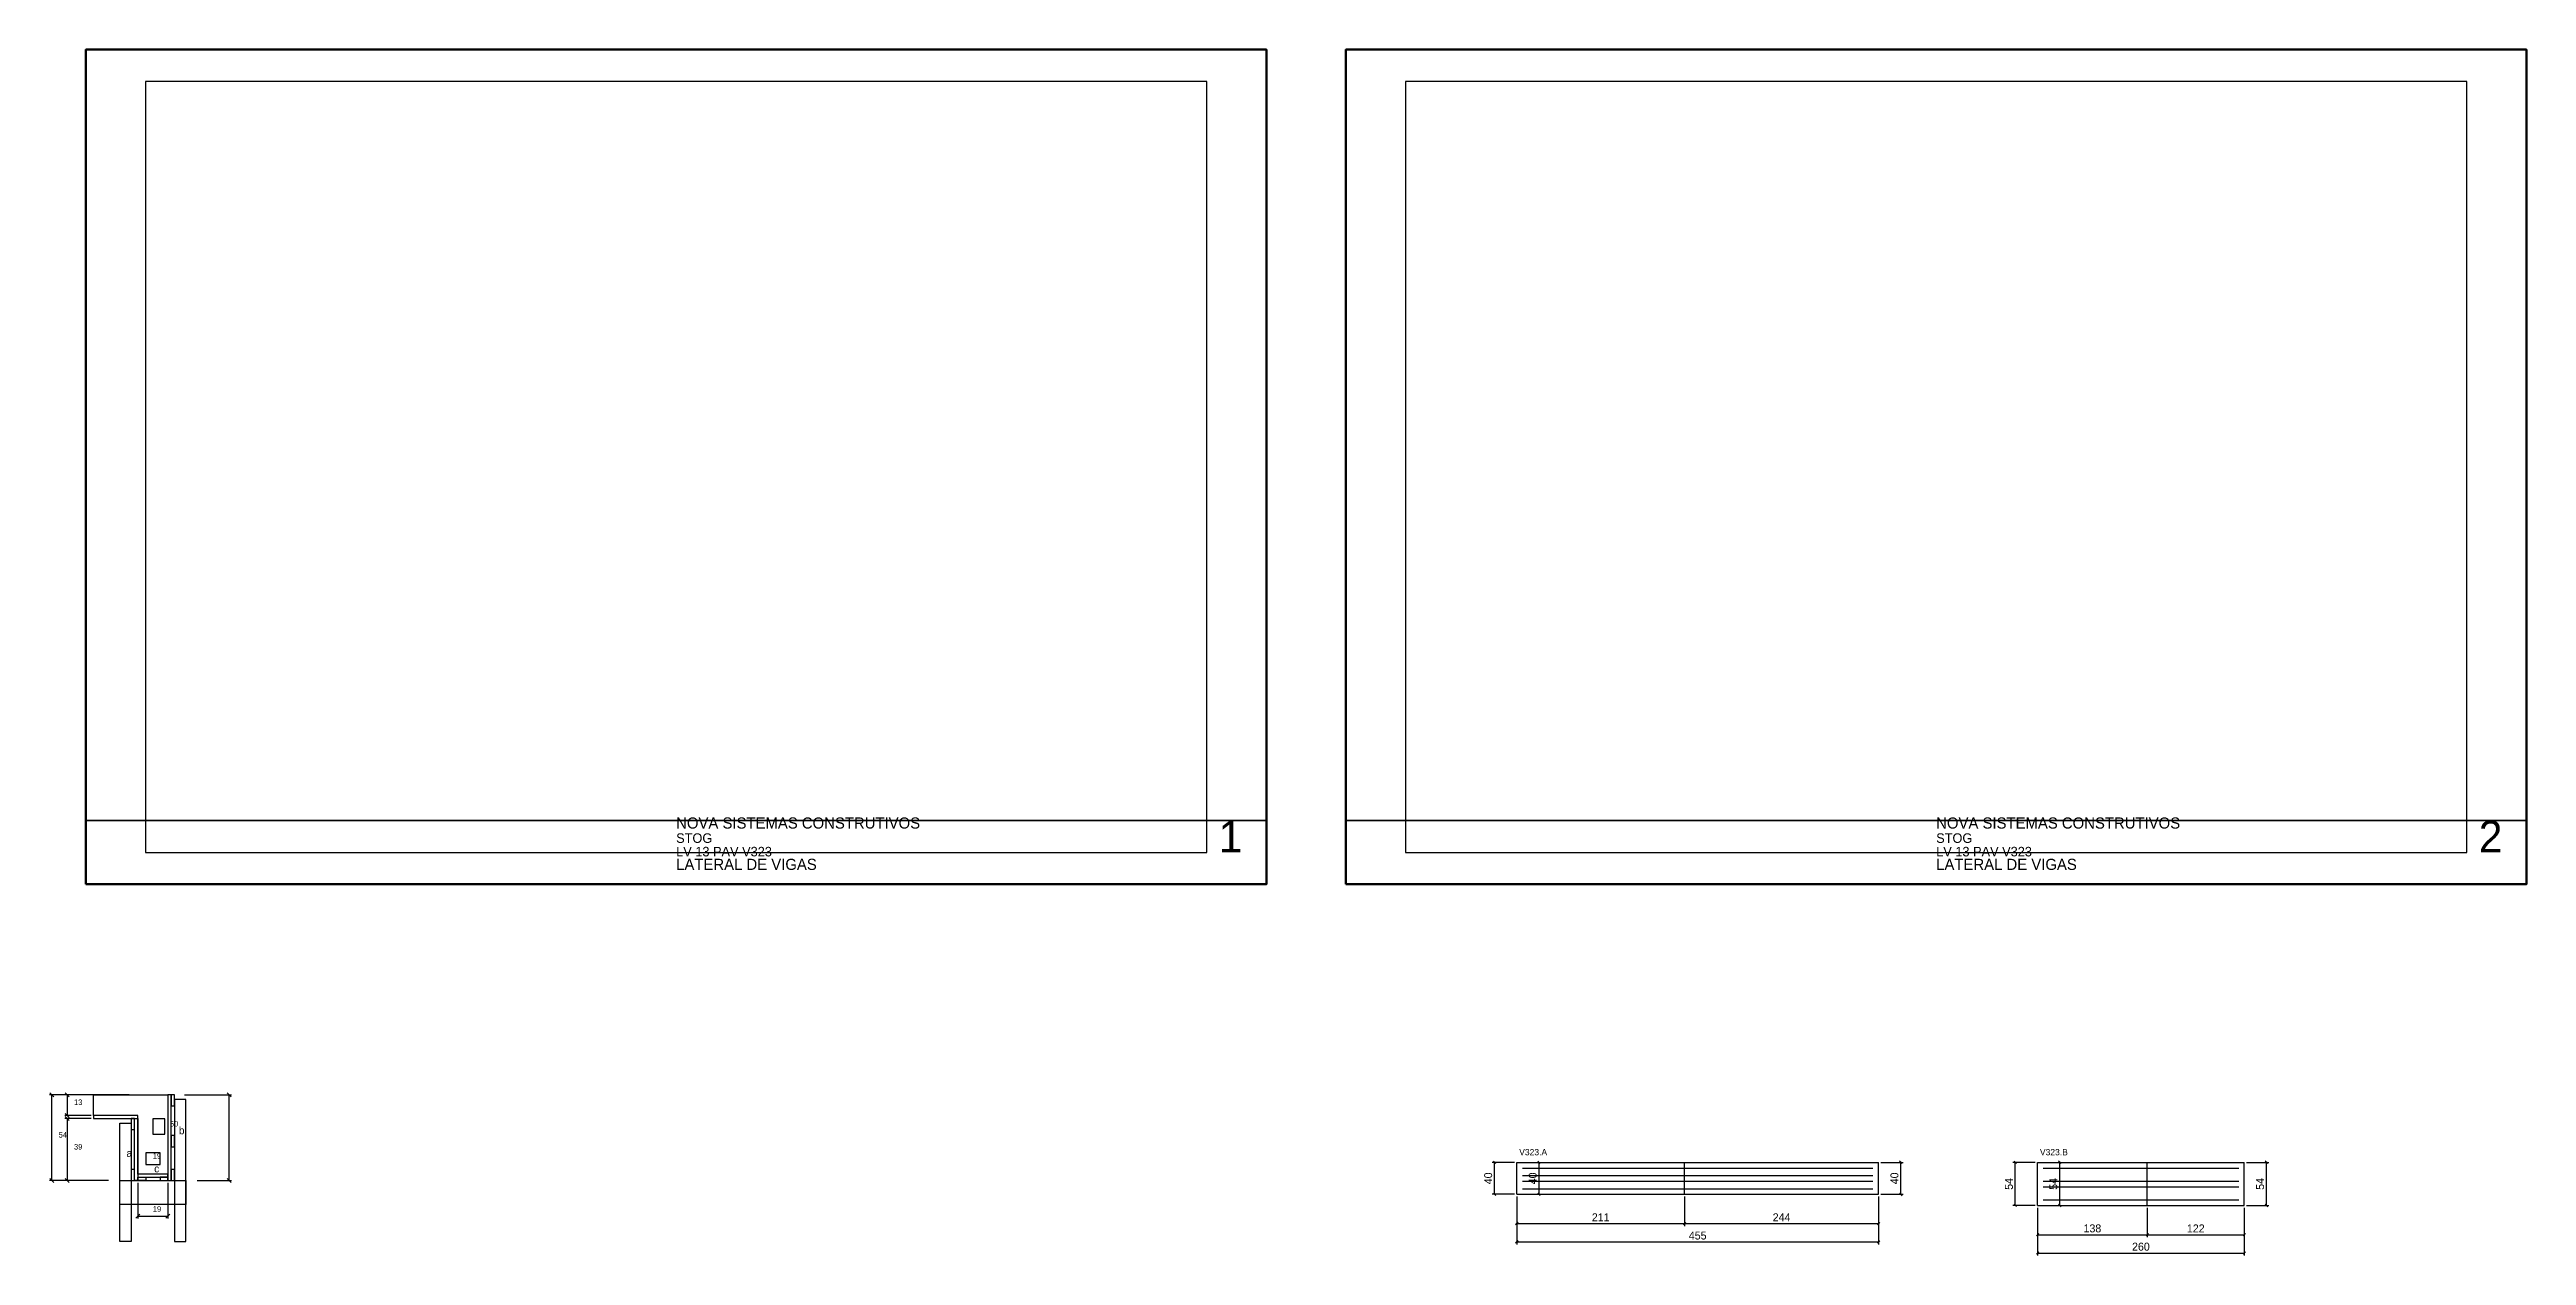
# Model space of a CAD drawing. Extents: x -9000 to 3070, y -267 to 1250.
# Drawn here: x -46 to 3070, y -267 to 1250 of the extents above.
import ezdxf

# ---------------------------------------------------------------- set-up
doc = ezdxf.new("R2010")
doc.units = 0
for name, color, linetype in [('CARIMBO', 255, 'Continuous'), ('CONCRETO', 251, 'Continuous'), ('COTA', 241, 'Continuous'), ('Cota Seção (2x)', 241, 'Continuous'), ('detalhes', 7, 'Continuous'), ('Folhas', 255, 'Continuous'), ('Madeira', 126, 'Continuous'), ('NOMENCLATURA', 7, 'Continuous'), ('Painéis', 200, 'Continuous'), ('SARR_2.2x7', 40, 'Continuous'), ('SARR_3.5x7', 81, 'Continuous')]:
    doc.layers.add(name, color=color, linetype=linetype)
doc.dimstyles.new('PAINEL', dxfattribs={"dimtxt": 10, "dimasz": 3, "dimexe": 3, "dimexo": 3, "dimgap": 3, "dimtad": 1, "dimblk": 'OBLIQUE', "dimblk1": 'OBLIQUE', "dimcen": 2.5, "dimclrd": 4, "dimclre": 4, "dimclrt": 240, "dimazin": 3, "dimtfac": 1, "dimtmove": 0, "dimatfit": 3})

# ---------------------------------------------------------------- blocks, each defined once
blk = doc.blocks.new('_OBLIQUE')
at = {"color": 0, "linetype": 'BYBLOCK'}
blk.add_line((-0.5, -0.5), (0.5, 0.5), dxfattribs=at)

msp = doc.modelspace()

# ---------------------------------------------------------------- linework, layer by layer
at = {"layer": 'CARIMBO', "lineweight": 35}
for p, q in [((0, 280), (1485, 280)), ((1585, 280), (3070, 280))]:
    msp.add_line(p, q, dxfattribs=at)
at = {"layer": 'CONCRETO', "color": 251}
msp.add_lwpolyline([(9.65, -90.75), (9.65, -64.75), (65.25, -64.75), (103.25, -64.75), (103.25, -164.75), (65.25, -164.75), (65.25, -90.75), (9.65, -90.75)], dxfattribs=at)
at = {"layer": 'COTA', "color": 4}
for p, q in [((54.25, -64.75), (-45.727, -64.75)), ((-42.727, -172.75), (-42.727, -64.75)), ((6.65, -64.75), (-26.407, -64.75)), ((6.65, -90.75), (-26.407, -90.75)), ((-23.407, -64.75), (-23.407, -90.75)), ((124.25, -64.75), (183.122, -64.75)), ((180.122, -172.75), (180.122, -64.75)), ((6.65, -94.75), (-26.407, -94.75)), ((-23.407, -94.75), (-23.407, -172.75)), ((28.65, -172.75), (-45.727, -172.75)), ((28.65, -172.75), (-26.407, -172.75)), ((65.25, -175.75), (65.25, -220.477)), ((103.25, -175.75), (103.25, -220.477)), ((139.85, -172.75), (183.122, -172.75)), ((65.25, -217.477), (103.25, -217.477))]:
    msp.add_line(p, q, dxfattribs=at)
at = {"layer": 'COTA'}
for points in [[(-40.227, -67.25), (-45.227, -62.25)], [(-20.907, -67.25), (-25.907, -62.25)], [(182.622, -67.25), (177.622, -62.25)], [(-25.907, -88.25), (-20.907, -93.25)], [(-20.907, -97.25), (-25.907, -92.25)], [(-45.227, -170.25), (-40.227, -175.25)], [(-25.907, -170.25), (-20.907, -175.25)], [(177.622, -170.25), (182.622, -175.25)], [(67.75, -214.977), (62.75, -219.977)], [(100.75, -219.977), (105.75, -214.977)]]:
    msp.add_lwpolyline(points, dxfattribs=at)
at = {"layer": 'Cota Seção (2x)', "color": 180}
for p, q in [((84.25, -95.083), (84.25, -114.417)), ((99.25, -95.083), (84.25, -95.083)), ((84.25, -114.417), (99.25, -114.417)), ((99.25, -114.417), (99.25, -95.083)), ((75.25, -137.75), (75.25, -152.75)), ((93.25, -137.75), (75.25, -137.75)), ((75.25, -152.75), (93.25, -152.75)), ((93.25, -152.75), (93.25, -137.75))]:
    msp.add_line(p, q, dxfattribs=at)
at = {"layer": 'Folhas', "lineweight": 50}
for points in [[(0, 200), (1485, 200), (1485, 1250), (0, 1250)], [(1585, 200), (3070, 200), (3070, 1250), (1585, 1250)]]:
    msp.add_lwpolyline(points, close=True, dxfattribs=at)
at = {"layer": 'Folhas', "lineweight": 25}
for points in [[(75, 240), (1410, 240), (1410, 1210), (75, 1210)], [(1660, 240), (2995, 240), (2995, 1210), (1660, 1210)]]:
    msp.add_lwpolyline(points, close=True, dxfattribs=at)
at = {"layer": 'Madeira', "color": 126}
for points in [[(107.25, -78.75), (111.65, -78.75), (111.65, -64.75), (107.25, -64.75), (107.25, -78.75)], [(56.85, -108.75), (61.25, -108.75), (61.25, -94.75), (56.85, -94.75), (56.85, -108.75)], [(107.25, -130.287), (111.65, -130.287), (111.65, -116.287), (107.25, -116.287), (107.25, -130.287)], [(56.85, -172.75), (61.25, -172.75), (61.25, -158.75), (56.85, -158.75), (56.85, -172.75)], [(65.25, -172.75), (65.25, -168.35), (75.25, -168.35), (75.25, -172.75), (65.25, -172.75)], [(103.25, -172.75), (103.25, -168.35), (93.25, -168.35), (93.25, -172.75), (103.25, -172.75)], [(107.25, -172.75), (111.65, -172.75), (111.65, -158.75), (107.25, -158.75), (107.25, -172.75)]]:
    msp.add_lwpolyline(points, dxfattribs=at)
at = {"layer": 'Painéis'}
for p, q in [((1800, -150), (2011, -150)), ((1800, -190), (1800, -150)), ((2011, -190), (2011, -150)), ((2011, -190), (2011, -150)), ((2011, -150), (2255, -150)), ((2011, -190), (2011, -150)), ((2255, -190), (2255, -150)), ((2455, -150), (2593, -150)), ((2455, -204), (2455, -150)), ((2593, -204), (2593, -150)), ((2593, -204), (2593, -150)), ((2593, -150), (2715, -150)), ((2593, -204), (2593, -150)), ((2715, -204), (2715, -150)), ((1800, -190), (2011, -190)), ((2011, -190), (2255, -190)), ((2455, -204), (2593, -204)), ((2593, -204), (2715, -204))]:
    msp.add_line(p, q, dxfattribs=at)
at = {"layer": 'Painéis', "color": 200}
for points in [[(65.25, -94.75), (65.25, -90.75), (9.65, -90.75), (9.65, -94.75), (65.25, -94.75)], [(107.25, -64.75), (103.25, -64.75), (103.25, -172.75), (107.25, -172.75), (107.25, -64.75)], [(61.25, -94.75), (65.25, -94.75), (65.25, -172.75), (61.25, -172.75), (61.25, -94.75)], [(103.25, -168.35), (103.25, -164.75), (65.25, -164.75), (65.25, -168.35), (103.25, -168.35)]]:
    msp.add_lwpolyline(points, dxfattribs=at)
at = {"layer": 'SARR_2.2x7'}
for points in [[(1807, -157), (2011, -157)], [(1807, -157), (2011, -157)], [(1807, -166.5), (2011, -166.5)], [(1807, -166.5), (2011, -166.5)], [(1807, -173.5), (2011, -173.5)], [(1807, -173.5), (2011, -173.5)], [(1807, -183), (2011, -183)], [(1807, -183), (2011, -183)], [(2011, -157), (2248, -157)], [(2011, -157), (2248, -157)], [(2011, -166.5), (2248, -166.5)], [(2011, -166.5), (2248, -166.5)], [(2011, -173.5), (2248, -173.5)], [(2011, -173.5), (2248, -173.5)], [(2011, -183), (2248, -183)], [(2011, -183), (2248, -183)], [(2462, -157), (2593, -157)], [(2462, -157), (2593, -157)], [(2462, -173.5), (2593, -173.5)], [(2462, -173.5), (2593, -173.5)], [(2462, -180.5), (2593, -180.5)], [(2462, -180.5), (2593, -180.5)], [(2593, -157), (2708, -157)], [(2593, -157), (2708, -157)], [(2593, -173.5), (2708, -173.5)], [(2593, -173.5), (2708, -173.5)], [(2593, -180.5), (2708, -180.5)], [(2593, -180.5), (2708, -180.5)], [(2462, -197), (2593, -197)], [(2462, -197), (2593, -197)], [(2593, -197), (2708, -197)], [(2593, -197), (2708, -197)]]:
    msp.add_lwpolyline(points, dxfattribs=at)
at = {"layer": 'SARR_3.5x7', "color": 81}
for points in [[(125.65, -70.75), (111.65, -70.75), (111.65, -249.228), (125.65, -249.228), (125.65, -70.75)], [(42.85, -100.75), (56.85, -100.75), (56.85, -249.228), (42.85, -249.228), (42.85, -100.75)], [(42.85, -172.75), (125.65, -172.75), (125.65, -202.808), (42.85, -202.808), (42.85, -172.75)]]:
    msp.add_lwpolyline(points, dxfattribs=at)

# ---------------------------------------------------------------- texts
at = {"layer": 'CARIMBO'}
for s, height, p in [('NOVA SISTEMAS CONSTRUTIVOS', 14, (742.5, 270)), ('NOVA SISTEMAS CONSTRUTIVOS', 14, (2327.5, 270)), ('2', 40, (3010, 240)), ('STOG', 12, (742.5, 252)), ('1', 40, (1425, 240)), ('STOG', 12, (2327.5, 252)), ('LV 13 PAV V323', 12, (742.5, 235)), ('LATERAL DE VIGAS', 14, (742.5, 218)), ('LV 13 PAV V323', 12, (2327.5, 235)), ('LATERAL DE VIGAS', 14, (2327.5, 218))]:
    msp.add_text(s, height=height, dxfattribs=at).set_placement(p)
at = {"layer": 'COTA', "color": 1}
for s, p in [('13', (-14.907, -77.75)), ('54', (-34.227, -118.75)), ('39', (-14.907, -133.75)), ('19', (84.25, -211.977))]:
    msp.add_text(s, height=7, dxfattribs=at).set_placement(p)
at = {"layer": 'Cota Seção (2x)', "color": 1}
for s, p in [('50', (105.75, -104.75)), ('19', (84.25, -145.25))]:
    msp.add_text(s, height=7, dxfattribs=at).set_placement(p)
at = {"layer": 'detalhes', "color": 4}
for s, p in [('b', (116.946, -114.527)), ('a', (50.995, -143.066)), ('c', (85.85, -162.514))]:
    msp.add_text(s, height=9.6, dxfattribs=at).set_placement(p)
at = {"layer": 'NOMENCLATURA'}
for s, p in [('V323.A', (1803, -141)), ('V323.B', (2458, -141))]:
    msp.add_text(s, height=8, dxfattribs=at).set_placement(p)

# ---------------------------------------------------------------- dimensions: what is measured, and where the dimension line sits
at = {"layer": 'COTA'}
for base, p1, p2 in [((1772, -190), (1800, -190), (1800, -150)), ((1828, -190), (1800, -190), (1800, -150)), ((2283, -190), (2255, -190), (2255, -150)), ((2283, -190), (2255, -190), (2255, -150)), ((2427, -204), (2455, -204), (2455, -150)), ((2483, -204), (2455, -204), (2455, -150)), ((2743, -204), (2715, -204), (2715, -150)), ((2743, -204), (2715, -204), (2715, -150))]:
    msp.add_linear_dim(base=base, p1=p1, p2=p2, angle=90, dimstyle='PAINEL', dxfattribs=at).render()
for base, p1, p2 in [((1800, -227), (1800, -190), (2011, -190)), ((1800, -250), (1800, -190), (2255, -190)), ((2011, -227), (2011, -190), (2255, -190)), ((2455, -241), (2455, -204), (2593, -204)), ((2455, -264), (2455, -204), (2715, -204)), ((2593, -241), (2593, -204), (2715, -204))]:
    msp.add_linear_dim(base=base, p1=p1, p2=p2, dimstyle='PAINEL', dxfattribs=at).render()

doc.saveas('drawing.dxf')
